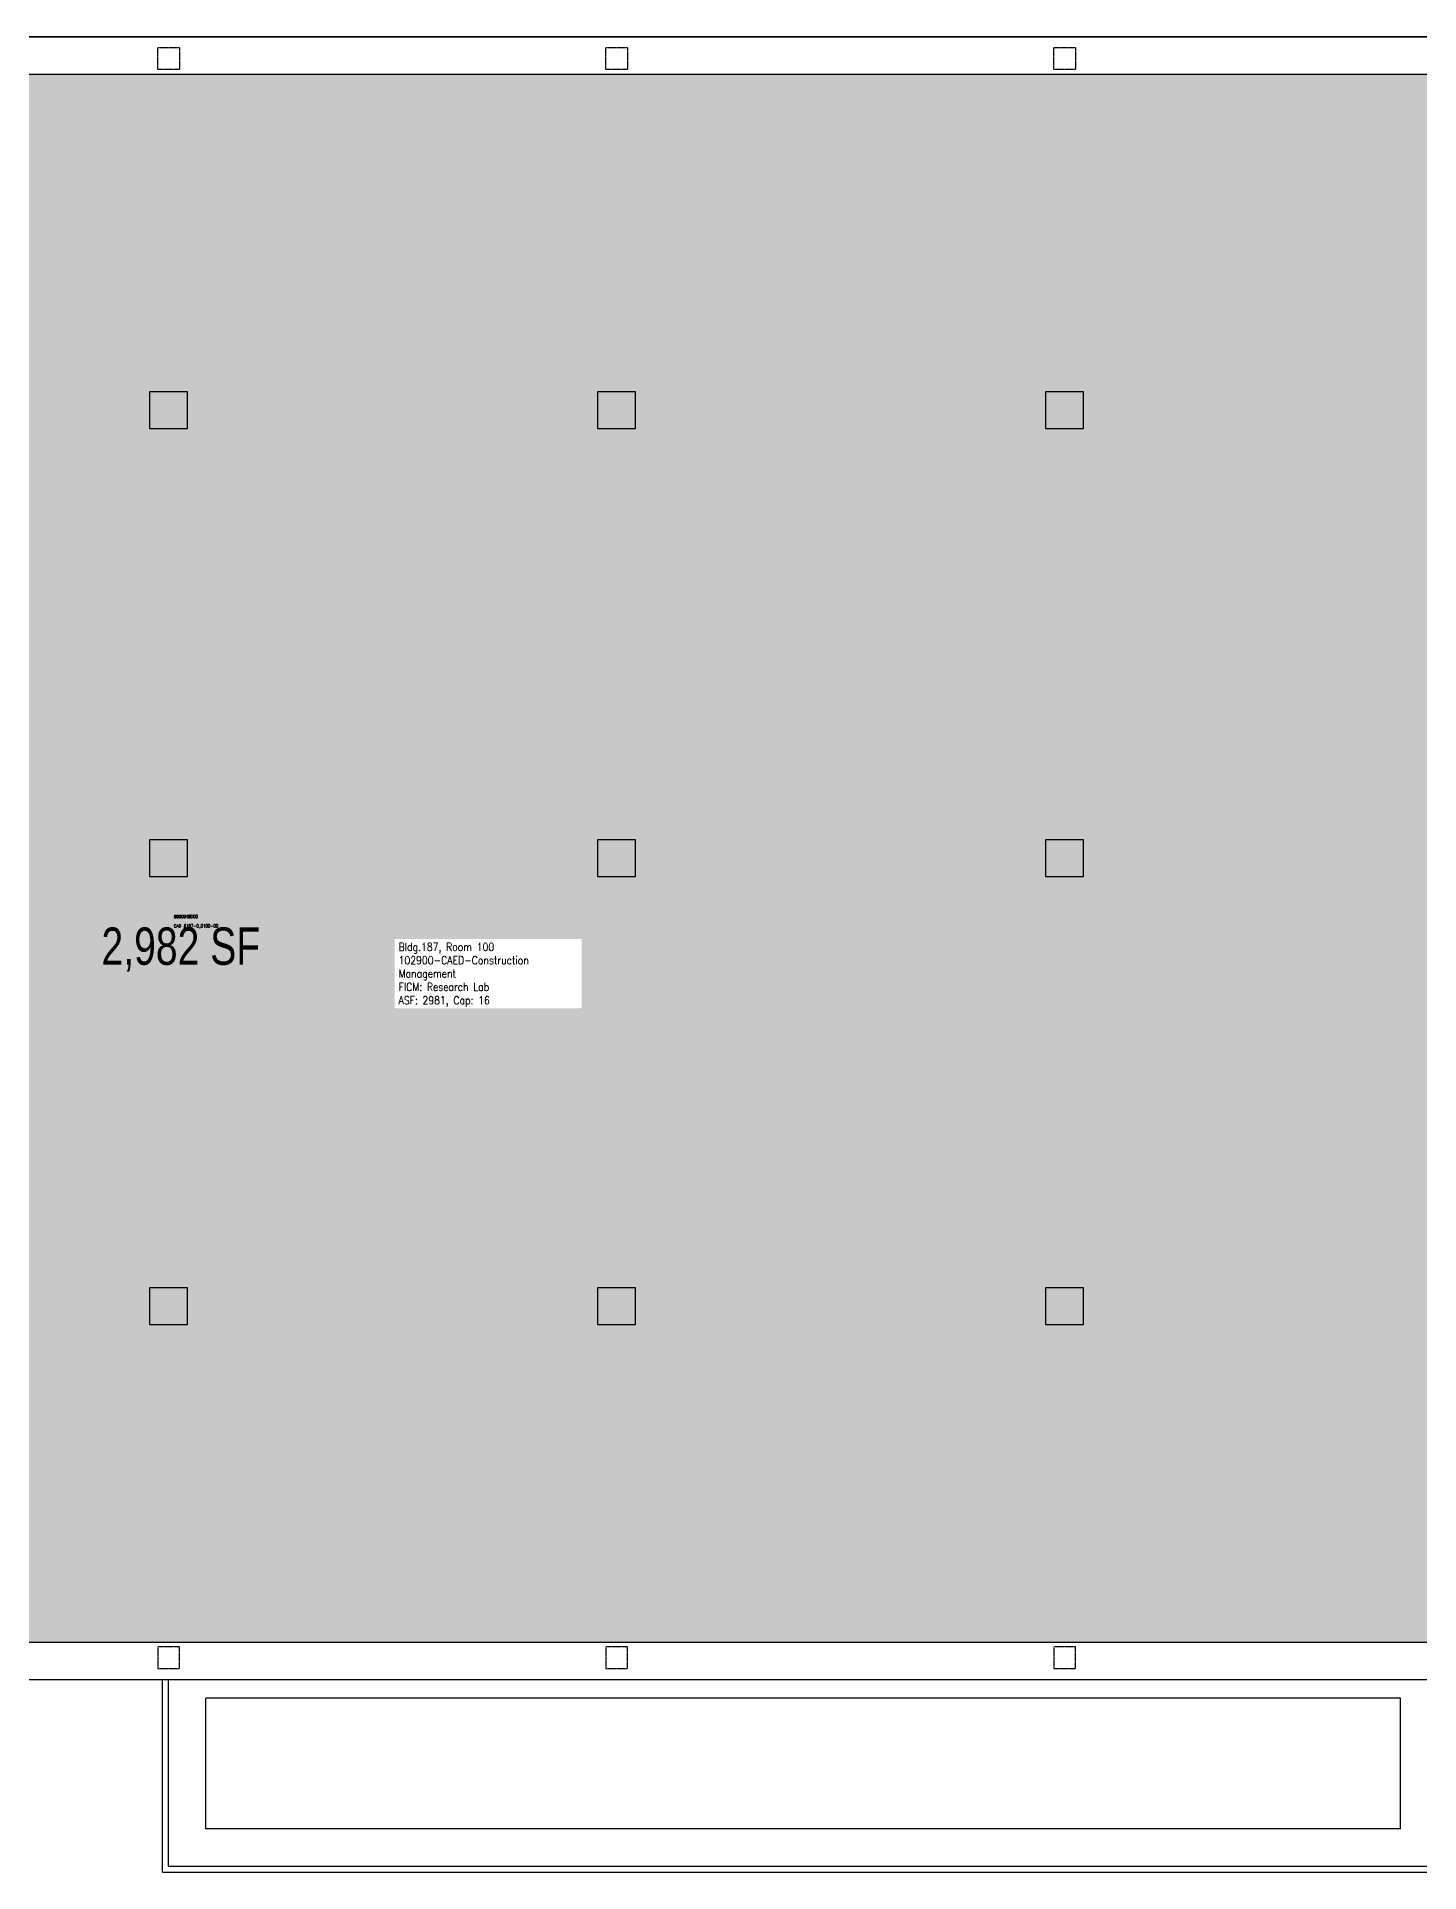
# Model space of a CAD drawing. Header units: inches. Extents: x -576 to 1569, y -102 to 531.
# Drawn here: x 396 to 840, y -62 to 528 of the extents above; entities that cross this region are included whole.
import ezdxf
from ezdxf.enums import TextEntityAlignment as Align

# ---------------------------------------------------------------- set-up
doc = ezdxf.new("R2010")
doc.units = ezdxf.units.IN
doc.header["$LTSCALE"] = 0.25
doc.header["$MEASUREMENT"] = 0
doc.linetypes.add('Building187_0 From Architect$0$HIDDEN2', pattern=[0.1875, 0.125, -0.0625])
for name, color, linetype in [('A-IDEN-CNUM', 7, 'CONTINUOUS'), ('A-IDEN-RNUM', 7, 'CONTINUOUS'), ('A-IDEN-SNUM', 4, 'CONTINUOUS'), ('A-IDEN-VNUM', 4, 'CONTINUOUS'), ('A-SITE', 3, 'CONTINUOUS'), ('A-WALL', 5, 'CONTINUOUS'), ('AREA-GROSS', 1, 'CONTINUOUS'), ('AREA-TEXT', 3, 'CONTINUOUS'), ('Rooms-Category-Color', 7, 'CONTINUOUS'), ('Rooms-College-Color', 7, 'CONTINUOUS'), ('Rooms-Department-Color', 7, 'CONTINUOUS'), ('Rooms-Division-Color', 7, 'CONTINUOUS'), ('Rooms-Information', 7, 'CONTINUOUS')]:
    doc.layers.add(name, color=color, linetype=linetype)
doc.styles.add('AREA', font='arial.ttf', dxfattribs={"width": 0.75, "height": 12})
doc.styles.add('ROOMSNUMBER', font='txt.shx', dxfattribs={"height": 0.03})
doc.styles.add('ROOMVNUMBER', font='simplex.shx', dxfattribs={"width": 0.85})

msp = doc.modelspace()

# ---------------------------------------------------------------- hatches: boundary and pattern name
at = {"layer": 'Rooms-Category-Color', "true_color": 0xe3f498}
msp.add_hatch(color=61, dxfattribs=at).paths.add_polyline_path([(864, 516), (12, 516), (12, 12), (864, 12)])
at = {"layer": 'Rooms-College-Color', "true_color": 0xe3f498}
msp.add_hatch(color=61, dxfattribs=at).paths.add_polyline_path([(864, 516), (12, 516), (12, 12), (864, 12)])
at = {"layer": 'Rooms-Department-Color', "true_color": 0xe3f498}
msp.add_hatch(color=61, dxfattribs=at).paths.add_polyline_path([(864, 516), (12, 516), (12, 12), (864, 12)])
at = {"layer": 'Rooms-Division-Color', "true_color": 0xe3f498}
msp.add_hatch(color=61, dxfattribs=at).paths.add_polyline_path([(864, 516), (12, 516), (12, 12), (864, 12)])

# ---------------------------------------------------------------- linework, layer by layer
at = {"layer": 'A-SITE'}
for p, q in [((436, -62), (436, 0)), ((438, -60), (438, 0)), ((450, -48), (450, -6)), ((834, -6), (450, -6)), ((834, -48), (834, -6)), ((834, -48), (450, -48)), ((436, -62), (848, -62)), ((438, -60), (846, -60))]:
    msp.add_line(p, q, dxfattribs=at)
at = {"layer": 'A-WALL'}
for p, q in [((0, 528), (846, 528)), ((12, 516), (846, 516)), ((127.4, 12), (846, 12)), ((127.4, 0), (846, 0))]:
    msp.add_line(p, q, dxfattribs=at)
at = {"layer": 'A-WALL', "linetype": 'Building187_0 From Architect$0$HIDDEN2'}
for p, q in [((434.5, 524.5), (441.5, 524.5)), ((434.5, 517.5), (434.5, 524.5)), ((441.5, 524.5), (441.5, 517.5)), ((578.5, 524.5), (585.5, 524.5)), ((578.5, 517.5), (578.5, 524.5)), ((585.5, 524.5), (585.5, 517.5)), ((722.5, 524.5), (729.5, 524.5)), ((722.5, 517.5), (722.5, 524.5)), ((729.5, 524.5), (729.5, 517.5)), ((441.5, 517.5), (434.5, 517.5)), ((585.5, 517.5), (578.5, 517.5)), ((729.5, 517.5), (722.5, 517.5)), ((441.5, 10.5), (434.5, 10.5)), ((434.5, 10.5), (434.5, 3.5)), ((441.5, 3.5), (441.5, 10.5)), ((585.5, 10.5), (578.5, 10.5)), ((578.5, 10.5), (578.5, 3.5)), ((585.5, 3.5), (585.5, 10.5)), ((729.5, 10.5), (722.5, 10.5)), ((722.5, 10.5), (722.5, 3.5)), ((729.5, 3.5), (729.5, 10.5)), ((434.5, 3.5), (441.5, 3.5)), ((578.5, 3.5), (585.5, 3.5)), ((722.5, 3.5), (729.5, 3.5))]:
    msp.add_line(p, q, dxfattribs=at)
at = {"layer": 'A-WALL'}
for points in [[(432, 402), (432, 414), (444, 414), (444, 402), (432, 402)], [(576, 402), (576, 414), (588, 414), (588, 402), (576, 402)], [(720, 402), (720, 414), (732, 414), (732, 402), (720, 402)], [(432, 258), (432, 270), (444, 270), (444, 258), (432, 258)], [(576, 258), (576, 270), (588, 270), (588, 258), (576, 258)], [(720, 258), (720, 270), (732, 270), (732, 258), (720, 258)], [(432, 114), (432, 126), (444, 126), (444, 114), (432, 114)], [(576, 114), (576, 126), (588, 126), (588, 114), (576, 114)], [(720, 114), (720, 126), (732, 126), (732, 114), (720, 114)]]:
    msp.add_lwpolyline(points, dxfattribs=at)
at = {"layer": 'AREA-GROSS'}
msp.add_lwpolyline([(1458, 528), (-0.03, 528), (0, 1), (1, 0), (1458, 0)], close=True, dxfattribs=at)

# ---------------------------------------------------------------- texts
at = {"layer": 'A-IDEN-CNUM', "style": 'ROOMSNUMBER', "width": 0.85}
msp.add_text('CAD #187-0_0100-00', height=1, rotation=0.19599, dxfattribs=at).set_placement((439.69, 241.68))
at = {"layer": 'A-IDEN-RNUM', "style": 'ROOMSNUMBER', "width": 0.85}
msp.add_text('0100-00', height=1, rotation=0.19599, dxfattribs=at).set_placement((439.69, 244.68))
at = {"layer": 'A-IDEN-SNUM', "style": 'ROOMSNUMBER', "width": 0.85}
msp.add_text('1870010000', height=1, rotation=0.19599, dxfattribs=at).set_placement((439.69, 244.68))
at = {"layer": 'A-IDEN-VNUM', "style": 'ROOMVNUMBER', "width": 0.85}
msp.add_text('100', height=18, dxfattribs=at).set_placement((530.12, 216.14), align=Align.CENTER)
at = {"layer": 'AREA-TEXT', "style": 'AREA', "width": 0.75}
msp.add_text('2,982 SF', height=12, dxfattribs=at).set_placement((441.91, 235.69), align=Align.MIDDLE_CENTER)

# ---------------------------------------------------------------- next in the draw order: texts
at = {"layer": 'Rooms-Information', "insert": (511.91, 216.14), "char_height": 2.57143, "width": 57.6, "attachment_point": 7, "style": 'ROOMVNUMBER', "bg_fill": 3, "box_fill_scale": 1.5, "bg_fill_color": 256, "bg_fill_true_color": 13158600, "bg_fill_transparency": 0}
msp.add_mtext('Bldg.187, Room 100^M^J102900-CAED-Construction Management^M^JFICM: Research Lab^M^JASF: 2981, Cap: 16', dxfattribs=at)

doc.saveas('drawing.dxf')
